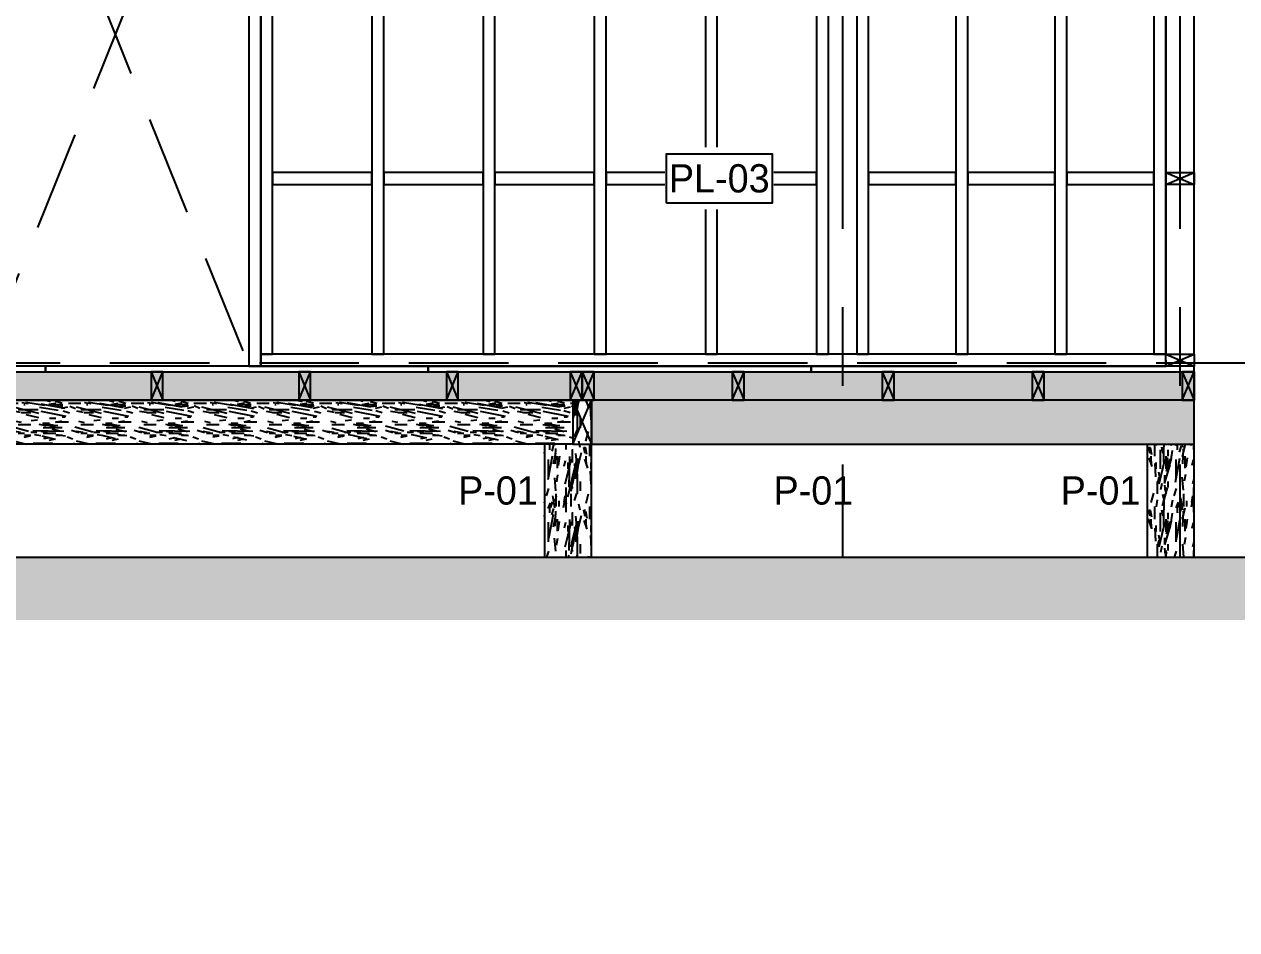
# Model space of a CAD drawing. Header units: millimetres. Extents: x 19438 to 19711, y 4351 to 4752.
# Drawn here: x 19461.442 to 19465.305, y 4496.235 to 4499.118 of the extents above; entities that cross this region are included whole.
import ezdxf

# ---------------------------------------------------------------- set-up
doc = ezdxf.new("R2010")
doc.units = ezdxf.units.MM
doc.set_wipeout_variables(frame=1)
doc.linetypes.add('CENTER', pattern=[2, 1.25, -0.25, 0.25, -0.25])
doc.linetypes.add('HIDDEN2', pattern=[4.762499999999999, 3.175, -1.5875])
for name, color, linetype in [('cotas', 1, 'Continuous'), ('cotas @ 500', 1, 'Continuous'), ('EJES', 2, 'CENTER'), ('NIVELES', 2, 'Continuous'), ('PANELES PARED', 2, 'Continuous'), ('PILOTES', 2, 'Continuous'), ('PROYECCION PANEL', 6, 'Continuous'), ('TEXTO', 2, 'Continuous'), ('TEXTO @ 0.5', 2, 'Continuous'), ('VIGAS DE PISO', 2, 'Continuous')]:
    doc.layers.add(name, color=color, linetype=linetype)
doc.styles.add('century gothic', font='GOTHIC.TTF')
doc.dimstyles.new('ANOTATIVE 100 SMCONSTRUCCIONES', dxfattribs={"dimscale": 0, "dimtxt": 0.18, "dimasz": 0.15, "dimexe": 0.18, "dimexo": 0.09, "dimgap": 0.1, "dimtad": 1, "dimzin": 0, "dimdsep": 46, "dimtxsty": 'century gothic', "dimblk1": 'FLECHA1', "dimblk2": 'FLECHA1', "dimsah": 1, "dimcen": 0.18, "dimdle": 0.075, "dimclrd": 1, "dimclre": 1, "dimclrt": 2, "dimaunit": 1, "dimadec": 0, "dimazin": 0, "dimtfac": 0.7499999999999999, "dimtix": 1, "dimtmove": 2, "dimatfit": 3, "dimfxl": 0.09, "dimtvp": 1.5, "dimtfill": 1, "dimtolj": 1, "dimtzin": 0, "dimarcsym": 0})
pattern_1 = [(0, (0.142, -6.548782438820075), (0, 0.2), [0.04000000000000001, -0.16]), (8.9726, (0.144, -6.656782438820075), (1.200000005876015, 0.1999995251177433), [0.0384708, -3.8086058]), (5.710499999999999, (0.142, -6.644782438820076), (1.800000034755268, 0.1999971014400811), [0.0401996, -1.9697752]), (344.5779, (0.142, -6.584782438820075), (2.199999903889306, -0.599997467763363), [0.06016640000000001, -5.9564754]), (353.6599, (0.146, -6.518782438820075), (0.2000000632075727, 4.085989627061748e-07), [0.0362216, -1.7748552]), (345.0686, (0.152, -6.632782438820075), (0.7999999983166444, -0.1999996738791564), [0.0310484, -3.0737864]), (348.6901, (0.082, -6.516782438820075), (0.2000000583016778, 7.413252083865452e-08), [0.0815844, -0.9382194]), (5.710499999999999, (0.144, -6.674782438820075), (1.800000034755268, 0.1999971014400811), [0.0200998, -1.989875]), (0, (0.142, -6.590782438820075), (0, 0.2), [0.02, -0.18]), (0, (0.102, -6.566782438820075), (0, 0.2), [0.06, -0.14]), (11.3099, (0.142, -6.536782438820075), (0.7999999543300329, 0.1999994872092054), [0.020396, -0.9994078000000001]), (2.726300000000001, (0.122, -6.610782438820075), (4.000000058994694, 0.1999992035454403), [0.0420476, -4.162711600000001]), (352.4054, (0.132, -6.616782438820075), (1.599999971597214, -0.1999987367102976), [0.0302654, -2.9962834]), (0, (0.122, -6.692782438820076), (0, 0.2), [0.04000000000000001, -0.16]), (358.8309, (0.102, -6.702782438820075), (0.2000000366479377, 1.536034513610618e-07), [0.09802040000000001, -9.70402]), (0, (0.102, -6.552782438820075), (0, 0.2), [0.02, -0.18]), (0, (0.122, -6.536782438820075), (0, 0.2), [0.02, -0.18]), (0, (0.032, -6.518782438820075), (0, 0.2), [0.03, -0.17]), (350.5377, (0.08600000000000001, -6.508782438820075), (0.2000000154436844, 7.752063945765109e-08), [0.0608276, -1.1557248]), (0, (0.022, -6.508782438820075), (0, 0.2), [0.04000000000000001, -0.16]), (0, (0, -6.688782438820075), (0, 0.2), [0.022, -0.178]), (0, (0.102, -6.678782438820075), (0, 0.2), [0.02, -0.18]), (0, (0, -6.672782438820075), (0, 0.2), [0.042, -0.158]), (5.4403, (0.102, -6.660782438820076), (1.999999940230268, 0.1999989567139906), [0.04218999999999999, -4.176814399999999]), (0, (0.104, -6.644782438820076), (0, 0.2), [0.03800000000000001, -0.162]), (0, (0, -6.640782438820075), (0, 0.2), [0.022, -0.178]), (358.8309, (0.024, -6.608782438820075), (0.2000000366479377, 1.536034513610618e-07), [0.09802040000000001, -9.70402]), (0, (0.042, -6.590782438820075), (0, 0.2), [0.02, -0.18]), (0, (0.022, -6.584782438820075), (0, 0.2), [0.02, -0.18]), (0, (0.102, -6.584782438820075), (0, 0.2), [0.04000000000000001, -0.16]), (0, (0.062, -6.580782438820076), (0, 0.2), [0.02, -0.18]), (0, (0.022, -6.556782438820075), (0, 0.2), [0.04000000000000001, -0.16]), (19.6538, (0.07600000000000001, -6.640782438820075), (2.200000050424423, 0.7999989149399482), [0.0297322, -2.9434812]), (11.3099, (0.042, -6.584782438820075), (0.7999999543300329, 0.1999994872092054), [0.020396, -0.9994078000000001]), (11.3099, (0.122, -6.594782438820075), (0.7999999543300329, 0.1999994872092054), [0.020396, -0.9994078000000001]), (5.710499999999999, (0.062, -6.518782438820075), (1.800000034755268, 0.1999971014400811), [0.0200998, -1.989875]), (349.6952, (0, -6.504782438820075), (1.19999999539557, -0.1999989393302705), [0.0223606, -2.213707]), (348.6901, (0.022, -6.688782438820075), (0.2000000583016778, 7.413252083865452e-08), [0.020396, -0.9994078000000001]), (90, (0.042, -6.692782438820076), (-0.2, 1.224646799147353e-17), [0, -0.2]), (346.6076, (0, -6.580782438820076), (3.400000044993809, -0.7999939065965311), [0.04317399999999998, -4.274230799999999]), (11.3099, (0.122, -6.552782438820075), (0.7999999543300329, 0.1999994872092054), [0.020396, -0.9994078000000001]), (10.3048, (0.122, -6.678782438820075), (0.9999999576061548, 0.1999992088681574), [0.0223606, -2.213707]), (348.6901, (0.062, -6.590782438820075), (0.2000000583016778, 7.413252083865452e-08), [0.020396, -0.9994078000000001]), (348.6901, (0.082, -6.580782438820076), (0.2000000583016778, 7.413252083865452e-08), [0.020396, -0.9994078000000001]), (341.5651, (0, -6.600782438820075), (0.1999999582471591, 2.336696655391713e-07), [0.02529820000000001, -0.6071572000000001]), (345.9638, (0.022, -6.532782438820075), (0.1999999211458298, 2.48745877401424e-07), [0.0824622, -0.7421588000000001]), (343.3008, (0.062, -6.518782438820075), (1.399999991533441, -0.3999987464096421), [0.06264180000000001, -2.025419]), (0, (0.062, -6.508782438820075), (0, 0.2), [0.024, -0.176]), (345.9638, (0.042, -6.672782438820075), (0.1999999211458298, 2.48745877401424e-07), [0.0824622, -0.7421588000000001]), (345.9638, (0.022, -6.658782438820075), (0.1999999211458298, 2.48745877401424e-07), [0.0824622, -0.7421588000000001]), (345.9638, (0.022, -6.640782438820075), (0.1999999211458298, 2.48745877401424e-07), [0.0824622, -0.7421588000000001]), (349.6952, (0, -6.552782438820075), (1.19999999539557, -0.1999989393302705), [0.0223606, -2.213707]), (345.9638, (0.062, -6.556782438820075), (0.1999999211458298, 2.48745877401424e-07), [0.041231, -0.78339]), (349.6952, (0, -6.616782438820075), (1.19999999539557, -0.1999989393302705), [0.0223606, -2.213707]), (357.6141, (0.104, -6.630782438820075), (0.1999999891848493, 2.452822411999623e-07), [0.04804159999999999, -4.756122999999999]), (349.6952, (0.082, -6.594782438820075), (1.19999999539557, -0.1999989393302705), [0.0223606, -2.213707]), (12.5288, (0.104, -6.598782438820075), (0.8000000956949306, 0.1999998607468065), [0.018439, -1.8254698]), (349.5626, (0, -6.626782438820075), (2.199999936494009, -0.3999970687046518), [0.07727880000000001, -7.650591]), (351.8699, (0.07600000000000001, -6.640782438820075), (0.1999998921841651, -4.835099234323792e-08), [0.0282842, -1.3859292]), (4.7636, (0.022, -6.620782438820076), (2.199999989954753, 0.1999982899233011), [0.04816639999999999, -2.360152399999999]), (0, (0.06999999999999999, -6.616782438820075), (0, 0.2), [0.062, -0.138]), (344.7449, (0, -6.526782438820075), (0.7999999424282382, -0.1999996642887572), [0.0228036, -2.257547199999999]), (350.5377, (0.042, -6.692782438820076), (0.2000000154436844, 7.752063945765109e-08), [0.0608276, -1.1557248]), (340.0169, (0, -6.650782438820075), (0.599999976080897, -0.199999864879762), [0.0234094, -2.3175304]), (0, (0.162, -6.532782438820075), (0, 0.2), [0.01, -0.19]), (0, (0.162, -6.620782438820076), (0, 0.2), [0.02, -0.18]), (11.3099, (0.162, -6.692782438820076), (0.7999999543300329, 0.1999994872092054), [0.020396, -0.9994078000000001]), (0, (0.164, -6.672782438820075), (0, 0.2), [0.036, -0.164]), (343.3008, (0.162, -6.566782438820075), (1.399999991533441, -0.3999987464096421), [0.0208806, -2.0671802]), (348.0207, (0.164, -6.608782438820075), (3.79999992225112, -0.8002195416063549), [0.0368014, -6.7101288]), (90, (0.162, -6.692782438820076), (-0.2, 1.224646799147353e-17), [0, -0.2]), (0, (0.182, -6.688782438820075), (0, 0.2), [0.018, -0.182]), (0, (0.182, -6.650782438820075), (0, 0.2), [0.018, -0.182]), (0, (0.182, -6.640782438820075), (0, 0.2), [0.018, -0.182]), (336.0376, (0.182, -6.572782438820076), (1.40000000548613, -0.5999973303432905), [0.0196978, -1.9500724]), (348.5163, (0.182, -6.548782438820075), (0.9999999967737594, -0.2000310941213914), [0.0183676, -13.043105]), (341.5651, (0.182, -6.620782438820076), (0.1999999582471591, 2.336696655391713e-07), [0.0189736, -0.6134816000000001]), (347.4712, (0.182, -6.522782438820075), (1.000000064081819, -0.1999999206089786), [0.01843899999999999, -1.8254698])]
pattern_2 = [(0, (0.142, 0.156), (0, 0.2), [0.04000000000000001, -0.16]), (8.9726, (0.144, 0.048), (1.200000005876015, 0.1999995251177433), [0.0384708, -3.8086058]), (5.710499999999999, (0.142, 0.06), (1.800000034755268, 0.1999971014400811), [0.0401996, -1.9697752]), (344.5779, (0.142, 0.12), (2.199999903889306, -0.599997467763363), [0.06016640000000001, -5.9564754]), (353.6599, (0.146, 0.186), (0.2000000632075727, 4.085989627061748e-07), [0.0362216, -1.7748552]), (345.0686, (0.152, 0.072), (0.7999999983166444, -0.1999996738791564), [0.0310484, -3.0737864]), (348.6901, (0.082, 0.188), (0.2000000583016778, 7.413252083865452e-08), [0.0815844, -0.9382194]), (5.710499999999999, (0.144, 0.03), (1.800000034755268, 0.1999971014400811), [0.0200998, -1.989875]), (0, (0.142, 0.114), (0, 0.2), [0.02, -0.18]), (0, (0.102, 0.138), (0, 0.2), [0.06, -0.14]), (11.3099, (0.142, 0.168), (0.7999999543300329, 0.1999994872092054), [0.020396, -0.9994078000000001]), (2.726300000000001, (0.122, 0.094), (4.000000058994694, 0.1999992035454403), [0.0420476, -4.162711600000001]), (352.4054, (0.132, 0.08800000000000001), (1.599999971597214, -0.1999987367102976), [0.0302654, -2.9962834]), (0, (0.122, 0.012), (0, 0.2), [0.04000000000000001, -0.16]), (358.8309, (0.102, 0.002), (0.2000000366479377, 1.536034513610618e-07), [0.09802040000000001, -9.70402]), (0, (0.102, 0.152), (0, 0.2), [0.02, -0.18]), (0, (0.122, 0.168), (0, 0.2), [0.02, -0.18]), (0, (0.032, 0.186), (0, 0.2), [0.03, -0.17]), (350.5377, (0.08600000000000001, 0.196), (0.2000000154436844, 7.752063945765109e-08), [0.0608276, -1.1557248]), (0, (0.022, 0.196), (0, 0.2), [0.04000000000000001, -0.16]), (0, (0, 0.016), (0, 0.2), [0.022, -0.178]), (0, (0.102, 0.026), (0, 0.2), [0.02, -0.18]), (0, (0, 0.032), (0, 0.2), [0.042, -0.158]), (5.4403, (0.102, 0.044), (1.999999940230268, 0.1999989567139906), [0.04219, -4.1768144]), (0, (0.104, 0.06), (0, 0.2), [0.03800000000000001, -0.162]), (0, (0, 0.064), (0, 0.2), [0.022, -0.178]), (358.8309, (0.024, 0.096), (0.2000000366479377, 1.536034513610618e-07), [0.09802040000000001, -9.70402]), (0, (0.042, 0.114), (0, 0.2), [0.02, -0.18]), (0, (0.022, 0.12), (0, 0.2), [0.02, -0.18]), (0, (0.102, 0.12), (0, 0.2), [0.04000000000000001, -0.16]), (0, (0.062, 0.124), (0, 0.2), [0.02, -0.18]), (0, (0.022, 0.148), (0, 0.2), [0.04000000000000001, -0.16]), (19.6538, (0.07600000000000001, 0.064), (2.200000050424423, 0.7999989149399482), [0.0297322, -2.9434812]), (11.3099, (0.042, 0.12), (0.7999999543300329, 0.1999994872092054), [0.020396, -0.9994078000000001]), (11.3099, (0.122, 0.11), (0.7999999543300329, 0.1999994872092054), [0.020396, -0.9994078000000001]), (5.710499999999999, (0.062, 0.186), (1.800000034755268, 0.1999971014400811), [0.0200998, -1.989875]), (349.6952, (0, 0.2), (1.19999999539557, -0.1999989393302705), [0.0223606, -2.213707]), (348.6901, (0.022, 0.016), (0.2000000583016778, 7.413252083865452e-08), [0.020396, -0.9994078000000001]), (90, (0.042, 0.012), (-0.2, 1.224646799147353e-17), [0, -0.2]), (346.6076, (0, 0.124), (3.400000044993809, -0.7999939065965311), [0.04317399999999999, -4.2742308]), (11.3099, (0.122, 0.152), (0.7999999543300329, 0.1999994872092054), [0.020396, -0.9994078000000001]), (10.3048, (0.122, 0.026), (0.9999999576061548, 0.1999992088681574), [0.0223606, -2.213707]), (348.6901, (0.062, 0.114), (0.2000000583016778, 7.413252083865452e-08), [0.020396, -0.9994078000000001]), (348.6901, (0.082, 0.124), (0.2000000583016778, 7.413252083865452e-08), [0.020396, -0.9994078000000001]), (341.5651, (0, 0.104), (0.1999999582471591, 2.336696655391713e-07), [0.02529820000000001, -0.6071572000000001]), (345.9638, (0.022, 0.172), (0.1999999211458298, 2.48745877401424e-07), [0.0824622, -0.7421588000000001]), (343.3008, (0.062, 0.186), (1.399999991533441, -0.3999987464096421), [0.06264180000000001, -2.025419]), (0, (0.062, 0.196), (0, 0.2), [0.024, -0.176]), (345.9638, (0.042, 0.032), (0.1999999211458298, 2.48745877401424e-07), [0.0824622, -0.7421588000000001]), (345.9638, (0.022, 0.04600000000000001), (0.1999999211458298, 2.48745877401424e-07), [0.0824622, -0.7421588000000001]), (345.9638, (0.022, 0.064), (0.1999999211458298, 2.48745877401424e-07), [0.0824622, -0.7421588000000001]), (349.6952, (0, 0.152), (1.19999999539557, -0.1999989393302705), [0.0223606, -2.213707]), (345.9638, (0.062, 0.148), (0.1999999211458298, 2.48745877401424e-07), [0.041231, -0.78339]), (349.6952, (0, 0.08800000000000001), (1.19999999539557, -0.1999989393302705), [0.0223606, -2.213707]), (357.6141, (0.104, 0.074), (0.1999999891848493, 2.452822411999623e-07), [0.0480416, -4.756123]), (349.6952, (0.082, 0.11), (1.19999999539557, -0.1999989393302705), [0.0223606, -2.213707]), (12.5288, (0.104, 0.106), (0.8000000956949306, 0.1999998607468065), [0.018439, -1.8254698]), (349.5626, (0, 0.07800000000000001), (2.199999936494009, -0.3999970687046518), [0.07727880000000001, -7.650591]), (351.8699, (0.07600000000000001, 0.064), (0.1999998921841651, -4.835099234323792e-08), [0.0282842, -1.3859292]), (4.7636, (0.022, 0.084), (2.199999989954753, 0.1999982899233011), [0.0481664, -2.3601524]), (0, (0.06999999999999999, 0.08800000000000001), (0, 0.2), [0.062, -0.138]), (344.7449, (0, 0.178), (0.7999999424282382, -0.1999996642887572), [0.0228036, -2.2575472]), (350.5377, (0.042, 0.012), (0.2000000154436844, 7.752063945765109e-08), [0.0608276, -1.1557248]), (340.0169, (0, 0.05400000000000001), (0.599999976080897, -0.199999864879762), [0.0234094, -2.3175304]), (0, (0.162, 0.172), (0, 0.2), [0.01, -0.19]), (0, (0.162, 0.084), (0, 0.2), [0.02, -0.18]), (11.3099, (0.162, 0.012), (0.7999999543300329, 0.1999994872092054), [0.020396, -0.9994078000000001]), (0, (0.164, 0.032), (0, 0.2), [0.036, -0.164]), (343.3008, (0.162, 0.138), (1.399999991533441, -0.3999987464096421), [0.0208806, -2.0671802]), (348.0207, (0.164, 0.096), (3.79999992225112, -0.8002195416063549), [0.0368014, -6.7101288]), (90, (0.162, 0.012), (-0.2, 1.224646799147353e-17), [0, -0.2]), (0, (0.182, 0.016), (0, 0.2), [0.018, -0.182]), (0, (0.182, 0.05400000000000001), (0, 0.2), [0.018, -0.182]), (0, (0.182, 0.064), (0, 0.2), [0.018, -0.182]), (336.0376, (0.182, 0.132), (1.40000000548613, -0.5999973303432905), [0.0196978, -1.9500724]), (348.5163, (0.182, 0.156), (0.9999999967737594, -0.2000310941213914), [0.0183676, -13.043105]), (341.5651, (0.182, 0.084), (0.1999999582471591, 2.336696655391713e-07), [0.0189736, -0.6134816000000001]), (347.4712, (0.182, 0.182), (1.000000064081819, -0.1999999206089786), [0.018439, -1.8254698])]

# ---------------------------------------------------------------- blocks, each defined once
blk = doc.blocks.new('FLECHA1')
at = {"color": 4}
blk.add_line((-0.2461764230280465, -0.2480808452037593), (0.2480808452037602, 0.25), dxfattribs=at)
at = {"color": 1}
blk.add_line((-1, 0), (0.4961616904075186, 0), dxfattribs=at)
blk = doc.blocks.new('*D405')
at = {"layer": 'cotas', "color": 1, "lineweight": -2, "transparency": 16777216}
for p, q in [((19614.32603827352, 4625.844823780141), (19614.32603827352, 4700.844823780141)), ((19570.98360808013, 4550.844823780141), (19524.32603827352, 4550.844823780141)), ((19614.32603827352, 4548.429823780133), (19614.32603827352, 4550.844823780141)), ((19570.53385970888, 4548.429823780133), (19524.32603827352, 4548.429823780133)), ((19614.32603827352, 4473.429823780133), (19614.32603827352, 4398.429823780133))]:
    blk.add_line(p, q, dxfattribs=at)
at = {"layer": 'Defpoints', "color": 0, "transparency": 16777216}
for p in [(19614.32603827352, 4550.844823780141), (19615.98360808013, 4550.844823780141), (19615.53385970888, 4548.429823780133)]:
    blk.add_point(p, dxfattribs=at)
at = {"layer": 'cotas', "color": 1, "lineweight": -2, "transparency": 16777216, "xscale": 75, "yscale": 75, "zscale": 75}
for p, rotation in [((19614.32603827352, 4550.844823780141), 270), ((19614.32603827352, 4548.429823780133), 90)]:
    blk.add_blockref('FLECHA1', p, dxfattribs=dict(at, rotation=rotation))
at = {"layer": 'cotas', "color": 2, "transparency": 16777216, "insert": (19517.33759503763, 4549.637323780141), "char_height": 90, "attachment_point": 5, "rotation": 90, "style": 'century gothic', "bg_fill": 3, "box_fill_scale": 1.1, "bg_fill_color": 256, "bg_fill_true_color": 13158600, "bg_fill_transparency": 0}
blk.add_mtext('\\A1;2.42', dxfattribs=at)
blk = doc.blocks.new('PP17')
at = {"layer": 'PANELES PARED', "color": 8, "linetype": 'HIDDEN2', "ltscale": 0.1}
for p, q in [((19433.32076663518, 4512.879250369203), (19432.47076663518, 4513.093250369207)), ((19433.32076663518, 4513.093250369207), (19432.47076663518, 4512.879250369205)), ((19432.47076663518, 4512.841250369204), (19433.32076663518, 4510.731250369206)), ((19432.47076663518, 4510.731250369206), (19433.32076663518, 4512.841250369202))]:
    blk.add_line(p, q, dxfattribs=at)
at = {"layer": 'PANELES PARED'}
for points in [[(19432.43276663518, 4513.13125036921), (19432.43276663518, 4513.093250369209), (19433.35876663518, 4513.093250369207), (19433.35876663518, 4513.131250369208)], [(19432.47076663518, 4513.093250369207), (19432.43276663518, 4513.093250369207), (19432.43276663517, 4510.731250369206), (19432.47076663518, 4510.731250369206)], [(19433.35876663518, 4513.093250369207), (19433.32076663518, 4513.093250369207), (19433.32076663518, 4510.731250369206), (19433.35876663518, 4510.731250369206)], [(19432.47076663518, 4512.879250369205), (19432.47076663518, 4512.841250369204), (19433.32076663518, 4512.841250369202), (19433.32076663518, 4512.879250369203)]]:
    blk.add_lwpolyline(points, close=True, dxfattribs=at)
blk = doc.blocks.new('PP3')
at = {"layer": 'PANELES PARED'}
for points in [[(19433.35876663518, 4513.131250369208), (19433.35876663518, 4513.093250369207), (19436.24276663511, 4513.093250369207), (19436.24276663511, 4513.131250369208)], [(19433.39676663518, 4513.093250369207), (19433.35876663518, 4513.093250369207), (19433.35876663518, 4510.769250369207), (19433.39676663518, 4510.769250369207)], [(19433.7509001561, 4513.093250369207), (19433.7129001561, 4513.093250369207), (19433.7129001561, 4510.769250369207), (19433.7509001561, 4510.769250369207)], [(19434.10512015611, 4513.093250369207), (19434.06712015611, 4513.093250369207), (19434.06712015611, 4510.769250369207), (19434.10512015611, 4510.769250369207)], [(19434.45934015611, 4513.093250369207), (19434.42134015611, 4513.093250369207), (19434.42134015611, 4510.769250369207), (19434.45934015611, 4510.769250369207)], [(19434.8135601561, 4513.093250369207), (19434.7755601561, 4513.093250369207), (19434.7755601561, 4510.769250369207), (19434.8135601561, 4510.769250369207)], [(19435.1677801561, 4513.093250369207), (19435.1297801561, 4513.093250369207), (19435.1297801561, 4510.769250369207), (19435.1677801561, 4510.769250369207)], [(19435.1677801561, 4513.093250369207), (19435.2577801561, 4513.093250369207), (19435.2577801561, 4510.769250369207), (19435.1677801561, 4510.769250369207)], [(19435.2957801561, 4513.093250369207), (19435.2577801561, 4513.093250369207), (19435.2577801561, 4510.769250369207), (19435.2957801561, 4510.769250369207)], [(19435.61143330178, 4513.093250369207), (19435.57343330178, 4513.093250369207), (19435.57343330178, 4510.769250369207), (19435.61143330178, 4510.769250369207)], [(19435.92709996844, 4513.093250369207), (19435.88909996844, 4513.093250369207), (19435.88909996844, 4510.769250369207), (19435.92709996844, 4510.769250369207)], [(19436.24276663511, 4513.093250369207), (19436.20476663511, 4513.093250369207), (19436.20476663511, 4510.769250369207), (19436.24276663511, 4510.769250369207)], [(19433.39668015611, 4512.528550369206), (19433.39668015611, 4512.490550369205), (19433.7129001561, 4512.490550369205), (19433.7129001561, 4512.528550369206)], [(19433.75090015611, 4512.528550369206), (19433.75090015611, 4512.490550369205), (19434.06712015611, 4512.490550369205), (19434.06712015611, 4512.528550369206)], [(19434.10512015611, 4512.528550369206), (19434.10512015611, 4512.490550369205), (19434.42134015611, 4512.490550369205), (19434.42134015611, 4512.528550369206)], [(19434.4593401561, 4512.528550369206), (19434.4593401561, 4512.490550369205), (19434.7755601561, 4512.490550369205), (19434.7755601561, 4512.528550369206)], [(19434.8135601561, 4512.528550369206), (19434.8135601561, 4512.490550369205), (19435.1297801561, 4512.490550369205), (19435.1297801561, 4512.528550369206)], [(19435.29576663511, 4512.528550369206), (19435.29576663511, 4512.490550369205), (19435.57343330178, 4512.490550369205), (19435.57343330178, 4512.528550369206)], [(19435.61143330178, 4512.528550369206), (19435.61143330178, 4512.490550369205), (19435.88909996844, 4512.490550369205), (19435.88909996844, 4512.528550369206)], [(19435.92709996844, 4512.528550369206), (19435.92709996844, 4512.490550369205), (19436.20476663511, 4512.490550369205), (19436.20476663511, 4512.528550369206)], [(19433.39668015611, 4511.925850369206), (19433.39668015611, 4511.887850369206), (19433.7129001561, 4511.887850369206), (19433.7129001561, 4511.925850369206)], [(19433.75090015611, 4511.925850369206), (19433.75090015611, 4511.887850369206), (19434.06712015611, 4511.887850369206), (19434.06712015611, 4511.925850369206)], [(19434.10512015611, 4511.925850369206), (19434.10512015611, 4511.887850369206), (19434.42134015611, 4511.887850369206), (19434.42134015611, 4511.925850369206)], [(19434.4593401561, 4511.925850369206), (19434.4593401561, 4511.887850369206), (19434.7755601561, 4511.887850369206), (19434.7755601561, 4511.925850369206)], [(19434.8135601561, 4511.925850369206), (19434.8135601561, 4511.887850369206), (19435.1297801561, 4511.887850369206), (19435.1297801561, 4511.925850369206)], [(19435.29576663511, 4511.925850369206), (19435.29576663511, 4511.887850369206), (19435.57343330178, 4511.887850369206), (19435.57343330178, 4511.925850369206)], [(19435.61143330178, 4511.925850369206), (19435.61143330178, 4511.887850369206), (19435.88909996844, 4511.887850369206), (19435.88909996844, 4511.925850369206)], [(19435.92709996844, 4511.925850369206), (19435.92709996844, 4511.887850369206), (19436.20476663511, 4511.887850369206), (19436.20476663511, 4511.925850369206)], [(19433.39668015611, 4511.347550369207), (19433.39668015611, 4511.309550369207), (19433.7129001561, 4511.309550369207), (19433.7129001561, 4511.347550369207)], [(19433.75090015611, 4511.347550369207), (19433.75090015611, 4511.309550369207), (19434.06712015611, 4511.309550369207), (19434.06712015611, 4511.347550369207)], [(19434.10512015611, 4511.347550369207), (19434.10512015611, 4511.309550369207), (19434.42134015611, 4511.309550369207), (19434.42134015611, 4511.347550369207)], [(19434.4593401561, 4511.347550369207), (19434.4593401561, 4511.309550369207), (19434.7755601561, 4511.309550369207), (19434.7755601561, 4511.347550369207)], [(19434.8135601561, 4511.347550369207), (19434.8135601561, 4511.309550369207), (19435.1297801561, 4511.309550369207), (19435.1297801561, 4511.347550369207)], [(19435.29576663511, 4511.347550369207), (19435.29576663511, 4511.309550369207), (19435.57343330178, 4511.309550369207), (19435.57343330178, 4511.347550369207)], [(19435.61143330178, 4511.347550369207), (19435.61143330178, 4511.309550369207), (19435.88909996844, 4511.309550369207), (19435.88909996844, 4511.347550369207)], [(19435.92709996844, 4511.347550369207), (19435.92709996844, 4511.309550369207), (19436.20476663511, 4511.309550369207), (19436.20476663511, 4511.347550369207)], [(19433.35876663518, 4510.769250369207), (19433.35876663518, 4510.731250369206), (19436.24276663511, 4510.731250369206), (19436.24276663511, 4510.769250369207)]]:
    blk.add_lwpolyline(points, close=True, dxfattribs=at)
blk = doc.blocks.new('P01')
h = blk.add_hatch()
h.set_pattern_fill('MADERA_03', color=250, scale=0.2, angle=90, pattern_type=2)
h.set_pattern_definition([(90, (-0.156, 0.142), (-0.2, 1.224646799147353e-17), [0.04000000000000001, -0.16]), (98.9726, (-0.04799999999999999, 0.144), (-0.1999995251177432, 1.200000005876015), [0.0384708, -3.8086058]), (95.7105, (-0.05999999999999999, 0.142), (-0.199997101440081, 1.800000034755268), [0.0401996, -1.9697752]), (74.5779, (-0.12, 0.142), (0.5999974677633632, 2.199999903889306), [0.06016640000000001, -5.9564754]), (83.6599, (-0.186, 0.146), (-4.085989626939283e-07, 0.2000000632075727), [0.0362216, -1.7748552]), (75.06859999999999, (-0.07199999999999998, 0.152), (0.1999996738791565, 0.7999999983166444), [0.0310484, -3.0737864]), (78.6901, (-0.188, 0.08200000000000002), (-7.413252082640805e-08, 0.2000000583016778), [0.0815844, -0.9382194]), (95.7105, (-0.02999999999999999, 0.144), (-0.199997101440081, 1.800000034755268), [0.0200998, -1.989875]), (90, (-0.114, 0.142), (-0.2, 1.224646799147353e-17), [0.02, -0.18]), (90, (-0.138, 0.102), (-0.2, 1.224646799147353e-17), [0.06, -0.14]), (101.3099, (-0.168, 0.142), (-0.1999994872092053, 0.7999999543300329), [0.020396, -0.9994078000000001]), (92.72629999999998, (-0.09399999999999999, 0.122), (-0.19999920354544, 4.000000058994694), [0.0420476, -4.162711600000001]), (82.4054, (-0.088, 0.132), (0.1999987367102977, 1.599999971597214), [0.0302654, -2.9962834]), (90, (-0.01199999999999999, 0.122), (-0.2, 1.224646799147353e-17), [0.04000000000000001, -0.16]), (88.8309, (-0.001999999999999994, 0.102), (-1.536034513488153e-07, 0.2000000366479377), [0.09802040000000001, -9.70402]), (90, (-0.152, 0.102), (-0.2, 1.224646799147353e-17), [0.02, -0.18]), (90, (-0.168, 0.122), (-0.2, 1.224646799147353e-17), [0.02, -0.18]), (90, (-0.186, 0.03200000000000001), (-0.2, 1.224646799147353e-17), [0.03, -0.17]), (80.5377, (-0.196, 0.08600000000000002), (-7.752063944540462e-08, 0.2000000154436844), [0.06082760000000001, -1.1557248]), (90, (-0.196, 0.02200000000000001), (-0.2, 1.224646799147353e-17), [0.04000000000000001, -0.16]), (90, (-0.016, 9.797174393178825e-19), (-0.2, 1.224646799147353e-17), [0.022, -0.178]), (90, (-0.026, 0.102), (-0.2, 1.224646799147353e-17), [0.02, -0.18]), (90, (-0.032, 1.959434878635765e-18), (-0.2, 1.224646799147353e-17), [0.042, -0.158]), (95.44029999999997, (-0.044, 0.102), (-0.1999989567139905, 1.999999940230268), [0.04219000000000001, -4.1768144]), (90, (-0.05999999999999999, 0.104), (-0.2, 1.224646799147353e-17), [0.03800000000000001, -0.162]), (90, (-0.064, 3.91886975727153e-18), (-0.2, 1.224646799147353e-17), [0.022, -0.178]), (88.8309, (-0.096, 0.02400000000000001), (-1.536034513488153e-07, 0.2000000366479377), [0.09802040000000001, -9.70402]), (90, (-0.114, 0.04200000000000001), (-0.2, 1.224646799147353e-17), [0.02, -0.18]), (90, (-0.12, 0.02200000000000001), (-0.2, 1.224646799147353e-17), [0.02, -0.18]), (90, (-0.12, 0.102), (-0.2, 1.224646799147353e-17), [0.04000000000000001, -0.16]), (90, (-0.124, 0.06200000000000001), (-0.2, 1.224646799147353e-17), [0.02, -0.18]), (90, (-0.148, 0.02200000000000001), (-0.2, 1.224646799147353e-17), [0.04000000000000001, -0.16]), (109.6538, (-0.064, 0.07600000000000001), (-0.7999989149399481, 2.200000050424423), [0.0297322, -2.9434812]), (101.3099, (-0.12, 0.04200000000000001), (-0.1999994872092053, 0.7999999543300329), [0.020396, -0.9994078000000001]), (101.3099, (-0.11, 0.122), (-0.1999994872092053, 0.7999999543300329), [0.020396, -0.9994078000000001]), (95.7105, (-0.186, 0.06200000000000001), (-0.199997101440081, 1.800000034755268), [0.0200998, -1.989875]), (79.6952, (-0.2, 1.224646799147353e-17), (0.1999989393302706, 1.19999999539557), [0.0223606, -2.213707]), (78.6901, (-0.016, 0.022), (-7.413252082640805e-08, 0.2000000583016778), [0.020396, -0.9994078000000001]), (180, (-0.012, 0.042), (-2.449293598294707e-17, -0.2), [0, -0.2]), (76.60759999999999, (-0.124, 7.59281015471359e-18), (0.7999939065965314, 3.400000044993809), [0.043174, -4.274230800000001]), (101.3099, (-0.152, 0.122), (-0.1999994872092053, 0.7999999543300329), [0.020396, -0.9994078000000001]), (100.3048, (-0.026, 0.122), (-0.1999992088681573, 0.9999999576061548), [0.0223606, -2.213707]), (78.6901, (-0.114, 0.06200000000000001), (-7.413252082640805e-08, 0.2000000583016778), [0.020396, -0.9994078000000001]), (78.6901, (-0.124, 0.08200000000000002), (-7.413252082640805e-08, 0.2000000583016778), [0.020396, -0.9994078000000001]), (71.5651, (-0.104, 6.368163355566237e-18), (-2.336696655269248e-07, 0.1999999582471591), [0.0252982, -0.6071572]), (75.96379999999999, (-0.172, 0.02200000000000001), (-2.487458773891775e-07, 0.1999999211458298), [0.0824622, -0.7421588000000001]), (73.3008, (-0.186, 0.06200000000000001), (0.3999987464096422, 1.399999991533441), [0.06264180000000001, -2.025419]), (90, (-0.196, 0.06200000000000001), (-0.2, 1.224646799147353e-17), [0.024, -0.176]), (75.96379999999999, (-0.032, 0.042), (-2.487458773891775e-07, 0.1999999211458298), [0.0824622, -0.7421588000000001]), (75.96379999999999, (-0.04600000000000001, 0.02200000000000001), (-2.487458773891775e-07, 0.1999999211458298), [0.0824622, -0.7421588000000001]), (75.96379999999999, (-0.064, 0.02200000000000001), (-2.487458773891775e-07, 0.1999999211458298), [0.0824622, -0.7421588000000001]), (79.6952, (-0.152, 9.307315673519885e-18), (0.1999989393302706, 1.19999999539557), [0.0223606, -2.213707]), (75.96379999999999, (-0.148, 0.06200000000000001), (-2.487458773891775e-07, 0.1999999211458298), [0.041231, -0.78339]), (79.6952, (-0.08800000000000001, 5.388445916248355e-18), (0.1999989393302706, 1.19999999539557), [0.0223606, -2.213707]), (87.6141, (-0.074, 0.104), (-2.452822411877158e-07, 0.1999999891848493), [0.0480416, -4.756123]), (79.6952, (-0.11, 0.082), (0.1999989393302706, 1.19999999539557), [0.0223606, -2.213707]), (102.5288, (-0.106, 0.104), (-0.1999998607468065, 0.8000000956949306), [0.018439, -1.8254698]), (79.5626, (-0.07800000000000001, 4.776122516674678e-18), (0.3999970687046519, 2.199999936494009), [0.07727880000000001, -7.650591]), (81.86989999999999, (-0.064, 0.07600000000000001), (4.835099235548439e-08, 0.1999998921841651), [0.0282842, -1.3859292]), (94.76359999999998, (-0.084, 0.02200000000000001), (-0.1999982899233009, 2.199999989954753), [0.04816640000000001, -2.3601524]), (90, (-0.08800000000000001, 0.06999999999999999), (-0.2, 1.224646799147353e-17), [0.062, -0.138]), (74.7449, (-0.178, 1.089935651241144e-17), (0.1999996642887572, 0.7999999424282382), [0.0228036, -2.2575472]), (80.5377, (-0.012, 0.042), (-7.752063944540462e-08, 0.2000000154436844), [0.06082760000000001, -1.1557248]), (70.0169, (-0.05400000000000001, 3.306546357697854e-18), (0.199999864879762, 0.599999976080897), [0.0234094, -2.3175304]), (90, (-0.172, 0.162), (-0.2, 1.224646799147353e-17), [0.01, -0.19]), (90, (-0.08399999999999999, 0.162), (-0.2, 1.224646799147353e-17), [0.02, -0.18]), (101.3099, (-0.01199999999999999, 0.162), (-0.1999994872092053, 0.7999999543300329), [0.020396, -0.9994078000000001]), (90, (-0.03199999999999999, 0.164), (-0.2, 1.224646799147353e-17), [0.036, -0.164]), (73.3008, (-0.138, 0.162), (0.3999987464096422, 1.399999991533441), [0.0208806, -2.0671802]), (78.0207, (-0.09599999999999999, 0.164), (0.8002195416063551, 3.79999992225112), [0.0368014, -6.7101288]), (180, (-0.01199999999999999, 0.162), (-2.449293598294707e-17, -0.2), [0, -0.2]), (90, (-0.01599999999999999, 0.182), (-0.2, 1.224646799147353e-17), [0.018, -0.182]), (90, (-0.05399999999999999, 0.182), (-0.2, 1.224646799147353e-17), [0.018, -0.182]), (90, (-0.06399999999999999, 0.182), (-0.2, 1.224646799147353e-17), [0.018, -0.182]), (66.03760000000001, (-0.132, 0.182), (0.5999973303432906, 1.40000000548613), [0.0196978, -1.9500724]), (78.5163, (-0.156, 0.182), (0.2000310941213914, 0.9999999967737594), [0.0183676, -13.043105]), (71.5651, (-0.08399999999999999, 0.182), (-2.336696655269248e-07, 0.1999999582471591), [0.0189736, -0.6134816]), (77.47120000000001, (-0.182, 0.182), (0.1999999206089787, 1.000000064081819), [0.018439, -1.8254698])])
h.paths.add_polyline_path([(19444.00301116678, 4504.126282387035), (19444.15301116678, 4504.126282387035), (19444.15301116678, 4504.626282387035), (19444.00301116678, 4504.626282387035)])
blk.add_lwpolyline([(19444.00301116678, 4504.126282387035), (19444.15301116678, 4504.126282387035), (19444.15301116678, 4504.626282387035), (19444.00301116678, 4504.626282387035)], close=True)
blk = doc.blocks.new('*U570')
at = {"layer": 'cotas @ 500'}
dim = blk.add_linear_dim(base=(19614.32603827352, 4550.844823780141), p1=(19615.53385970888, 4548.429823780133), p2=(19615.98360808013, 4550.844823780141), angle=90, dimstyle='ANOTATIVE 100 SMCONSTRUCCIONES', override={"dimscale": 500, "dimtix": 1, "dimtofl": 1, "dimtmove": 1, "dimatfit": 1}, dxfattribs=at)
dim.commit()
dim.dimension.update_dxf_attribs({"geometry": '*D405', "text_midpoint": (19517.33759503763, 4549.637323780141)})

msp = doc.modelspace()

# ---------------------------------------------------------------- block references
at = {"layer": 'PILOTES'}
msp.add_blockref('P01', (20.10142263691523, -6.704782438819166), dxfattribs=at)

# ---------------------------------------------------------------- next in the draw order: block references
at = {"layer": 'cotas'}
msp.add_blockref('*U570', (0, 0), dxfattribs=at)

# ---------------------------------------------------------------- next in the draw order: hatches: boundary and pattern name
h = msp.add_hatch()
h.set_pattern_fill('EARTH', color=8, scale=0.01, angle=45)
h.set_pattern_definition([(45, (14.70802262794314, -6.704782438819166), (6.938893903907228e-18, 0.08980256121069152), [0.0635, -0.0635]), (45, (14.69118464771613, -6.687944458592161), (6.938893903907228e-18, 0.08980256121069152), [0.0635, -0.0635]), (45, (14.67434666748913, -6.671106478365156), (6.938893903907228e-18, 0.08980256121069152), [0.0635, -0.0635]), (135, (14.67434666748913, -6.65988115821382), (-0.08980256121069152, 6.938893903907228e-18), [0.0635, -0.0635]), (135, (14.69118464771613, -6.643043177986815), (-0.08980256121069152, 6.938893903907228e-18), [0.0635, -0.0635]), (135, (14.70802262794314, -6.626205197759811), (-0.08980256121069152, 6.938893903907228e-18), [0.0635, -0.0635])])
h.paths.add_polyline_path([(19465.42443380368, 4497.221499948217), (19465.42443380369, 4497.421499948215), (19458.48603379472, 4497.421499948216), (19458.48603379472, 4497.221499948217)])

# ---------------------------------------------------------------- next in the draw order: linework, layer by layer
at = {"color": 5}
msp.add_line((19458.48603379472, 4497.421499948216), (19465.42443380369, 4497.421499948216), dxfattribs=at)
at = {"color": 1}
for points in [[(19460.28943380368, 4498.011499948216), (19461.50943380368, 4498.011499948216), (19461.50943380368, 4498.029499948216), (19460.28943380368, 4498.029499948216)], [(19461.50943380368, 4498.011499948216), (19462.72943380368, 4498.011499948216), (19462.72943380368, 4498.029499948216), (19461.50943380368, 4498.029499948216)], [(19462.72943380368, 4498.011499948216), (19463.94943380368, 4498.011499948216), (19463.94943380368, 4498.029499948216), (19462.72943380368, 4498.029499948216)], [(19463.94943380368, 4498.011499948216), (19465.16943380368, 4498.011499948216), (19465.16943380368, 4498.029499948216), (19463.94943380368, 4498.029499948216)]]:
    msp.add_lwpolyline(points, close=True, dxfattribs=at)
at = {"layer": 'NIVELES', "color": 1, "linetype": 'HIDDEN2', "ltscale": 0.1}
for p, q in [((19458.38098372351, 4498.039499948215), (19466.5294838749, 4498.039499948215)), ((19458.38098372351, 4497.421499948215), (19466.5294838749, 4497.421499948215))]:
    msp.add_line(p, q, dxfattribs=at)
at = {"layer": 'PANELES PARED'}
for p, q in [((19465.07943380369, 4498.607799948216), (19465.16943380367, 4498.64579994822)), ((19465.07943380369, 4498.645799948226), (19465.16943380367, 4498.60779994822)), ((19465.07943380369, 4498.029499948216), (19465.16943380367, 4498.06749994822)), ((19465.07943380369, 4498.067499948226), (19465.16943380367, 4498.029499948219))]:
    msp.add_line(p, q, dxfattribs=at)
for points in [[(19465.07943380369, 4498.067499948226), (19465.16943380369, 4498.067499948226), (19465.16943380369, 4500.391499948222), (19465.07943380369, 4500.391499948222)], [(19465.07943380369, 4498.645799948226), (19465.16943380367, 4498.645799948226), (19465.16943380367, 4498.607799948216), (19465.07943380369, 4498.607799948216)], [(19465.07943380369, 4498.067499948226), (19465.16943380367, 4498.067499948226), (19465.16943380367, 4498.029499948216), (19465.07943380369, 4498.029499948216)]]:
    msp.add_lwpolyline(points, close=True, dxfattribs=at)

# ---------------------------------------------------------------- next in the draw order: block references
for name in ['PP17', 'PP3']:
    msp.add_blockref(name, (28.8366671685726, -12.70175042099072))
at = {"layer": 'PILOTES'}
for p in [(19.09642263691057, -6.704782438819166), (21.01642263690519, -6.704782438819166)]:
    msp.add_blockref('P01', p, dxfattribs=at)

# ---------------------------------------------------------------- next in the draw order: texts
at = {"layer": 'TEXTO @ 0.5', "color": 2, "char_height": 0.09, "width": 0.2385342624065261, "attachment_point": 1, "style": 'century gothic'}
for insert in [(19462.82422678614, 4497.678514102262), (19463.82922678614, 4497.678514102262), (19464.74422678613, 4497.678514102262)]:
    msp.add_mtext('P-01 ', dxfattribs=dict(at, insert=insert))

# ---------------------------------------------------------------- next in the draw order: texts
at = {"layer": 'TEXTO @ 0.5', "color": 2, "insert": (19463.65643380372, 4498.626799948216), "char_height": 0.09, "width": 0.2385342624065261, "attachment_point": 5, "style": 'century gothic', "bg_fill": 3, "box_fill_scale": 1.6, "bg_fill_color": 256, "bg_fill_transparency": 0}
msp.add_mtext('PL-03 ', dxfattribs=at)

# ---------------------------------------------------------------- next in the draw order: wipeouts: each hides what was drawn before it
for points in [[(19463.189433803684, 4497.781499948216), (19461.329433803687, 4497.781499948217), (19461.329433803687, 4497.921499948217), (19463.189433803684, 4497.9214999482165)], [(19463.24943380369, 4497.781499948215), (19465.169433803687, 4497.781499948216), (19465.169433803687, 4497.9214999482165), (19463.24943380369, 4497.921499948216)]]:
    msp.add_wipeout(points).dxf.layer = 'VIGAS DE PISO'

# ---------------------------------------------------------------- next in the draw order: hatches: boundary and pattern name
h = msp.add_hatch()
h.set_pattern_fill('MADERA_03', color=250, scale=0.2, pattern_type=2)
h.set_pattern_definition(pattern_2)
h.paths.add_polyline_path([(19461.29943380369, 4498.011499948216), (19463.21943380369, 4498.011499948216), (19463.21943380369, 4497.921499948216), (19461.29943380369, 4497.921499948216)])
h = msp.add_hatch()
h.set_pattern_fill('MADERA_03', color=250, scale=0.2, pattern_type=2)
h.set_pattern_definition(pattern_2)
h.paths.add_polyline_path([(19463.21943380369, 4498.011499948216), (19465.16943380368, 4498.011499948216), (19465.16943380368, 4497.921499948216), (19463.21943380369, 4497.921499948216)])
h = msp.add_hatch()
h.set_pattern_fill('MADERA_03', color=250, scale=0.2, pattern_type=2)
h.set_pattern_definition(pattern_1)
h.paths.add_polyline_path([(19463.18943380369, 4497.781499948215), (19461.32943380369, 4497.781499948216), (19461.32943380369, 4497.921499948216), (19463.18943380369, 4497.921499948216)])
h = msp.add_hatch()
h.set_pattern_fill('MADERA_03', color=250, scale=0.2, pattern_type=2)
h.set_pattern_definition(pattern_1)
h.paths.add_polyline_path([(19463.24943380369, 4497.781499948215), (19465.16943380368, 4497.781499948216), (19465.16943380368, 4497.921499948216), (19463.24943380369, 4497.921499948216)])

# ---------------------------------------------------------------- next in the draw order: linework, layer by layer
at = {"layer": 'EJES', "color": 1}
for p, q in [((19464.04944732461, 4501.716666083644), (19464.04944732461, 4497.421499948216)), ((19465.12443380369, 4501.716666083644), (19465.12443380369, 4497.421499948216))]:
    msp.add_line(p, q, dxfattribs=at)
at = {"layer": 'PROYECCION PANEL', "linetype": 'HIDDEN2', "ltscale": 0.1}
msp.add_lwpolyline([(19462.19543380375, 4500.429499948217), (19465.07943380369, 4500.429499948217), (19465.07943380369, 4498.029499948216), (19462.19543380375, 4498.029499948216)], close=True, dxfattribs=at)
at = {"layer": 'TEXTO', "color": 2}
msp.add_lwpolyline([(19463.488404232, 4498.54803618207), (19463.488404232, 4498.705563714361), (19463.82446337544, 4498.705563714361), (19463.82446337544, 4498.54803618207)], close=True, dxfattribs=at)
at = {"layer": 'VIGAS DE PISO'}
for p, q in [((19461.84593380368, 4498.011499948216), (19461.88393380368, 4497.921499948216)), ((19461.84593380368, 4497.921499948216), (19461.88393380368, 4498.011499948216)), ((19462.31643380368, 4498.011499948199), (19462.35443380368, 4497.921499948199)), ((19462.31643380368, 4497.921499948199), (19462.35443380368, 4498.011499948199)), ((19462.78693380368, 4498.011499948201), (19462.82493380368, 4497.921499948201)), ((19462.78693380368, 4497.921499948201), (19462.82493380368, 4498.011499948201)), ((19463.18143380369, 4498.011499948217), (19463.21943380369, 4497.921499948216)), ((19463.18143380369, 4497.921499948216), (19463.21943380369, 4498.011499948217)), ((19463.21943380369, 4498.011499948217), (19463.25743380369, 4497.921499948216)), ((19463.21943380369, 4497.921499948216), (19463.25743380369, 4498.011499948217)), ((19463.69743380369, 4498.011499948218), (19463.73543380369, 4497.921499948217)), ((19463.69743380369, 4497.921499948217), (19463.73543380369, 4498.011499948218)), ((19464.17543380369, 4498.011499948216), (19464.21343380369, 4497.921499948216)), ((19464.17543380369, 4497.921499948216), (19464.21343380369, 4498.011499948216)), ((19464.65343380369, 4498.011499948216), (19464.69143380369, 4497.921499948216)), ((19464.65343380369, 4497.921499948216), (19464.69143380369, 4498.011499948216)), ((19465.13143380368, 4498.011499948216), (19465.16943380368, 4497.921499948216)), ((19465.13143380368, 4497.921499948216), (19465.16943380368, 4498.011499948216)), ((19463.18943380369, 4497.921499948216), (19463.24943380369, 4497.781499948216)), ((19463.18943380369, 4497.781499948216), (19463.24943380369, 4497.921499948216))]:
    msp.add_line(p, q, dxfattribs=at)
for points in [[(19461.29943380369, 4498.011499948216), (19463.21943380369, 4498.011499948216), (19463.21943380369, 4497.921499948216), (19461.29943380369, 4497.921499948216)], [(19461.84593380368, 4498.011499948216), (19461.84593380368, 4497.921499948216), (19461.88393380368, 4497.921499948216), (19461.88393380368, 4498.011499948216)], [(19462.31643380368, 4498.011499948199), (19462.31643380368, 4497.921499948199), (19462.35443380368, 4497.921499948199), (19462.35443380368, 4498.011499948199)], [(19462.78693380368, 4498.011499948201), (19462.78693380368, 4497.921499948201), (19462.82493380368, 4497.921499948201), (19462.82493380368, 4498.011499948201)], [(19463.18143380369, 4498.011499948217), (19463.18143380369, 4497.921499948216), (19463.21943380369, 4497.921499948216), (19463.21943380369, 4498.011499948217)], [(19463.21943380369, 4498.011499948217), (19463.21943380369, 4497.921499948216), (19463.25743380369, 4497.921499948216), (19463.25743380369, 4498.011499948217)], [(19463.21943380369, 4498.011499948216), (19465.16943380368, 4498.011499948216), (19465.16943380368, 4497.921499948216), (19463.21943380369, 4497.921499948216)], [(19463.69743380369, 4498.011499948218), (19463.69743380369, 4497.921499948217), (19463.73543380369, 4497.921499948217), (19463.73543380369, 4498.011499948218)], [(19464.17543380369, 4498.011499948216), (19464.17543380369, 4497.921499948216), (19464.21343380369, 4497.921499948216), (19464.21343380369, 4498.011499948216)], [(19464.65343380369, 4498.011499948216), (19464.65343380369, 4497.921499948216), (19464.69143380369, 4497.921499948216), (19464.69143380369, 4498.011499948216)], [(19465.13143380368, 4498.011499948216), (19465.13143380368, 4497.921499948216), (19465.16943380368, 4497.921499948216), (19465.16943380368, 4498.011499948216)], [(19463.18943380369, 4497.781499948215), (19461.32943380369, 4497.781499948216), (19461.32943380369, 4497.921499948216), (19463.18943380369, 4497.921499948216)], [(19463.18943380369, 4497.781499948216), (19463.24943380369, 4497.781499948216), (19463.24943380369, 4497.921499948216), (19463.18943380369, 4497.921499948216)], [(19463.24943380369, 4497.781499948215), (19465.16943380368, 4497.781499948216), (19465.16943380368, 4497.921499948216), (19463.24943380369, 4497.921499948216)]]:
    msp.add_lwpolyline(points, close=True, dxfattribs=at)

doc.saveas('drawing.dxf')
